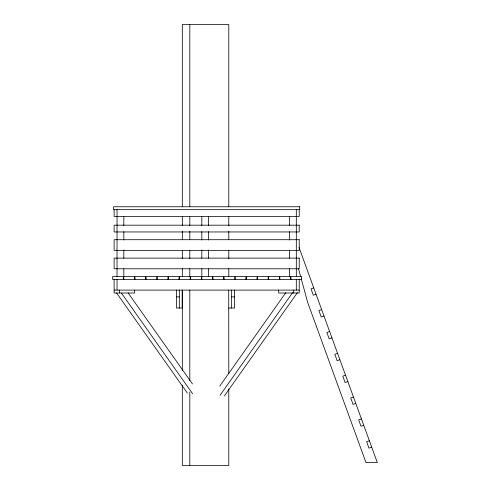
<?xml version="1.0" encoding="UTF-8"?>
<svg xmlns="http://www.w3.org/2000/svg" width="490" height="490" viewBox="0 0 490 490"><rect width="100%" height="100%" fill="white"/><g stroke="black" fill="none" stroke-linecap="round" stroke-linejoin="round"><path stroke-width="0.73" d="M219.759 386.089L285.872 292.591M220.053 395.271L292.604 292.659M224.408 395.889L297.406 292.659M313.729 287.851L310.997 288.849L313.318 295.219L316.05 294.227M321.648 309.613L318.916 310.605L321.238 316.981L323.97 315.983M329.605 331.467L326.873 332.459L329.194 338.835L331.926 337.837M337.555 353.321L334.823 354.313L337.145 360.689L339.876 359.691M345.511 375.175L342.78 376.167L345.101 382.543L347.833 381.551M353.468 397.029L350.736 398.021L353.057 404.397L355.789 403.405M361.424 418.883L358.686 419.875L361.007 426.251L363.739 425.259M369.374 440.737L366.643 441.735L368.964 448.105L371.696 447.113M123.817 276.532L134.474 276.532L134.474 279.441M201.825 276.532L212.482 276.532L212.482 279.441M114.121 290.098L299.212 290.098M176.406 296.885L179.309 296.885M231.641 296.885L234.545 296.885M228.732 308.026L234.545 308.026L234.545 290.098M128.123 292.94L192.466 383.94M121.385 293.008L192.625 393.752M116.589 293.008L187.388 393.127M299.09 247.634L377.331 462.591L365.987 462.591L307.653 302.33L301.283 278.933M298.496 268.698L300.682 276.74M299.212 209.671L299.212 216.451L114.121 216.451L114.121 209.671M299.212 279.441L299.212 293.008L278.657 293.008L278.657 290.098M296.309 209.671L296.309 276.446M296.309 279.441L296.309 290.098M293.731 290.098L293.731 293.008M290.974 279.441L290.974 276.532L301.638 276.532L301.638 279.441L112.669 279.441L112.669 276.532L123.327 276.532L123.327 279.441M290.49 279.441L290.49 276.532L279.833 276.532L279.833 279.441M289.523 216.5L289.523 225.602M289.523 231.672L289.523 240.02M289.523 249.888L289.523 258.23M289.523 268.857L289.523 276.446M279.349 279.441L279.349 276.532L268.685 276.532L268.685 279.441M268.202 279.441L268.202 276.532L257.544 276.532L257.544 279.441M257.06 279.441L257.06 276.532L246.403 276.532L246.403 279.441M245.913 279.441L245.913 276.532L235.255 276.532L235.255 279.441M234.771 279.441L234.771 276.532L224.114 276.532L224.114 279.441M231.641 290.098L231.641 308.026M228.787 206.719L228.787 24.5L182.311 24.5L182.311 206.719M228.787 216.672L228.787 225.859M228.787 231.219L228.787 239.641M228.787 250.359L228.787 258.781M228.787 268.734L228.787 276.391M228.732 290.098L228.787 373.625M228.787 388.938L228.787 465.5L182.311 465.5L182.311 385.109M223.63 279.441L223.63 276.532L212.966 276.532L212.966 279.441M208.605 216.5L208.605 225.602M208.605 231.672L208.605 240.02M208.605 249.888L208.605 258.23M208.605 268.857L208.605 276.446M201.825 216.5L201.825 225.602M201.825 231.672L201.825 240.02M201.825 249.888L201.825 258.23M201.825 268.857L201.825 279.478M201.341 279.441L201.341 276.532L190.677 276.532L190.677 279.441M190.194 279.441L190.194 276.532L179.536 276.532L179.536 279.441M189.808 24.5L189.808 206.719M189.808 216.672L189.808 225.859M189.808 231.219L189.808 239.641M189.808 250.359L189.808 258.781M189.808 268.734L189.808 276.391M189.808 290.172L189.808 380.516M189.808 392L189.808 465.5M182.311 216.672L182.311 225.859M182.311 231.219L182.311 239.641M182.311 250.359L182.311 258.781M182.311 268.734L182.311 276.391M182.311 290.172L182.311 370.562M182.219 290.098L182.219 308.026L176.406 308.026L176.406 290.098M179.309 290.098L179.309 308.026M179.052 279.441L179.052 276.532L168.389 276.532L168.389 279.441M167.905 279.441L167.905 276.532L157.247 276.532L157.247 279.441M156.763 279.441L156.763 276.532L146.1 276.532L146.1 279.441M145.616 279.441L145.616 276.532L134.958 276.532L134.958 279.441M134.683 290.098L134.683 293.008L114.121 293.008L114.121 279.441M123.817 216.5L123.817 225.602M123.817 231.672L123.817 240.02M123.817 249.888L123.817 258.23M123.817 268.857L123.817 279.478M119.603 290.098L119.603 293.008M117.03 209.671L117.03 276.446M117.03 279.441L117.03 290.098M299.696 206.762L113.637 206.762L113.637 209.671L299.696 209.671L299.696 206.762M299.212 225.173L114.121 225.173L114.121 231.96L299.212 231.96L299.212 225.173M299.212 239.708L114.121 239.708L114.121 250.372L299.212 250.372L299.212 239.708M299.212 258.12L114.121 258.12L114.121 268.783L299.212 268.783L299.212 258.12"/></g></svg>
